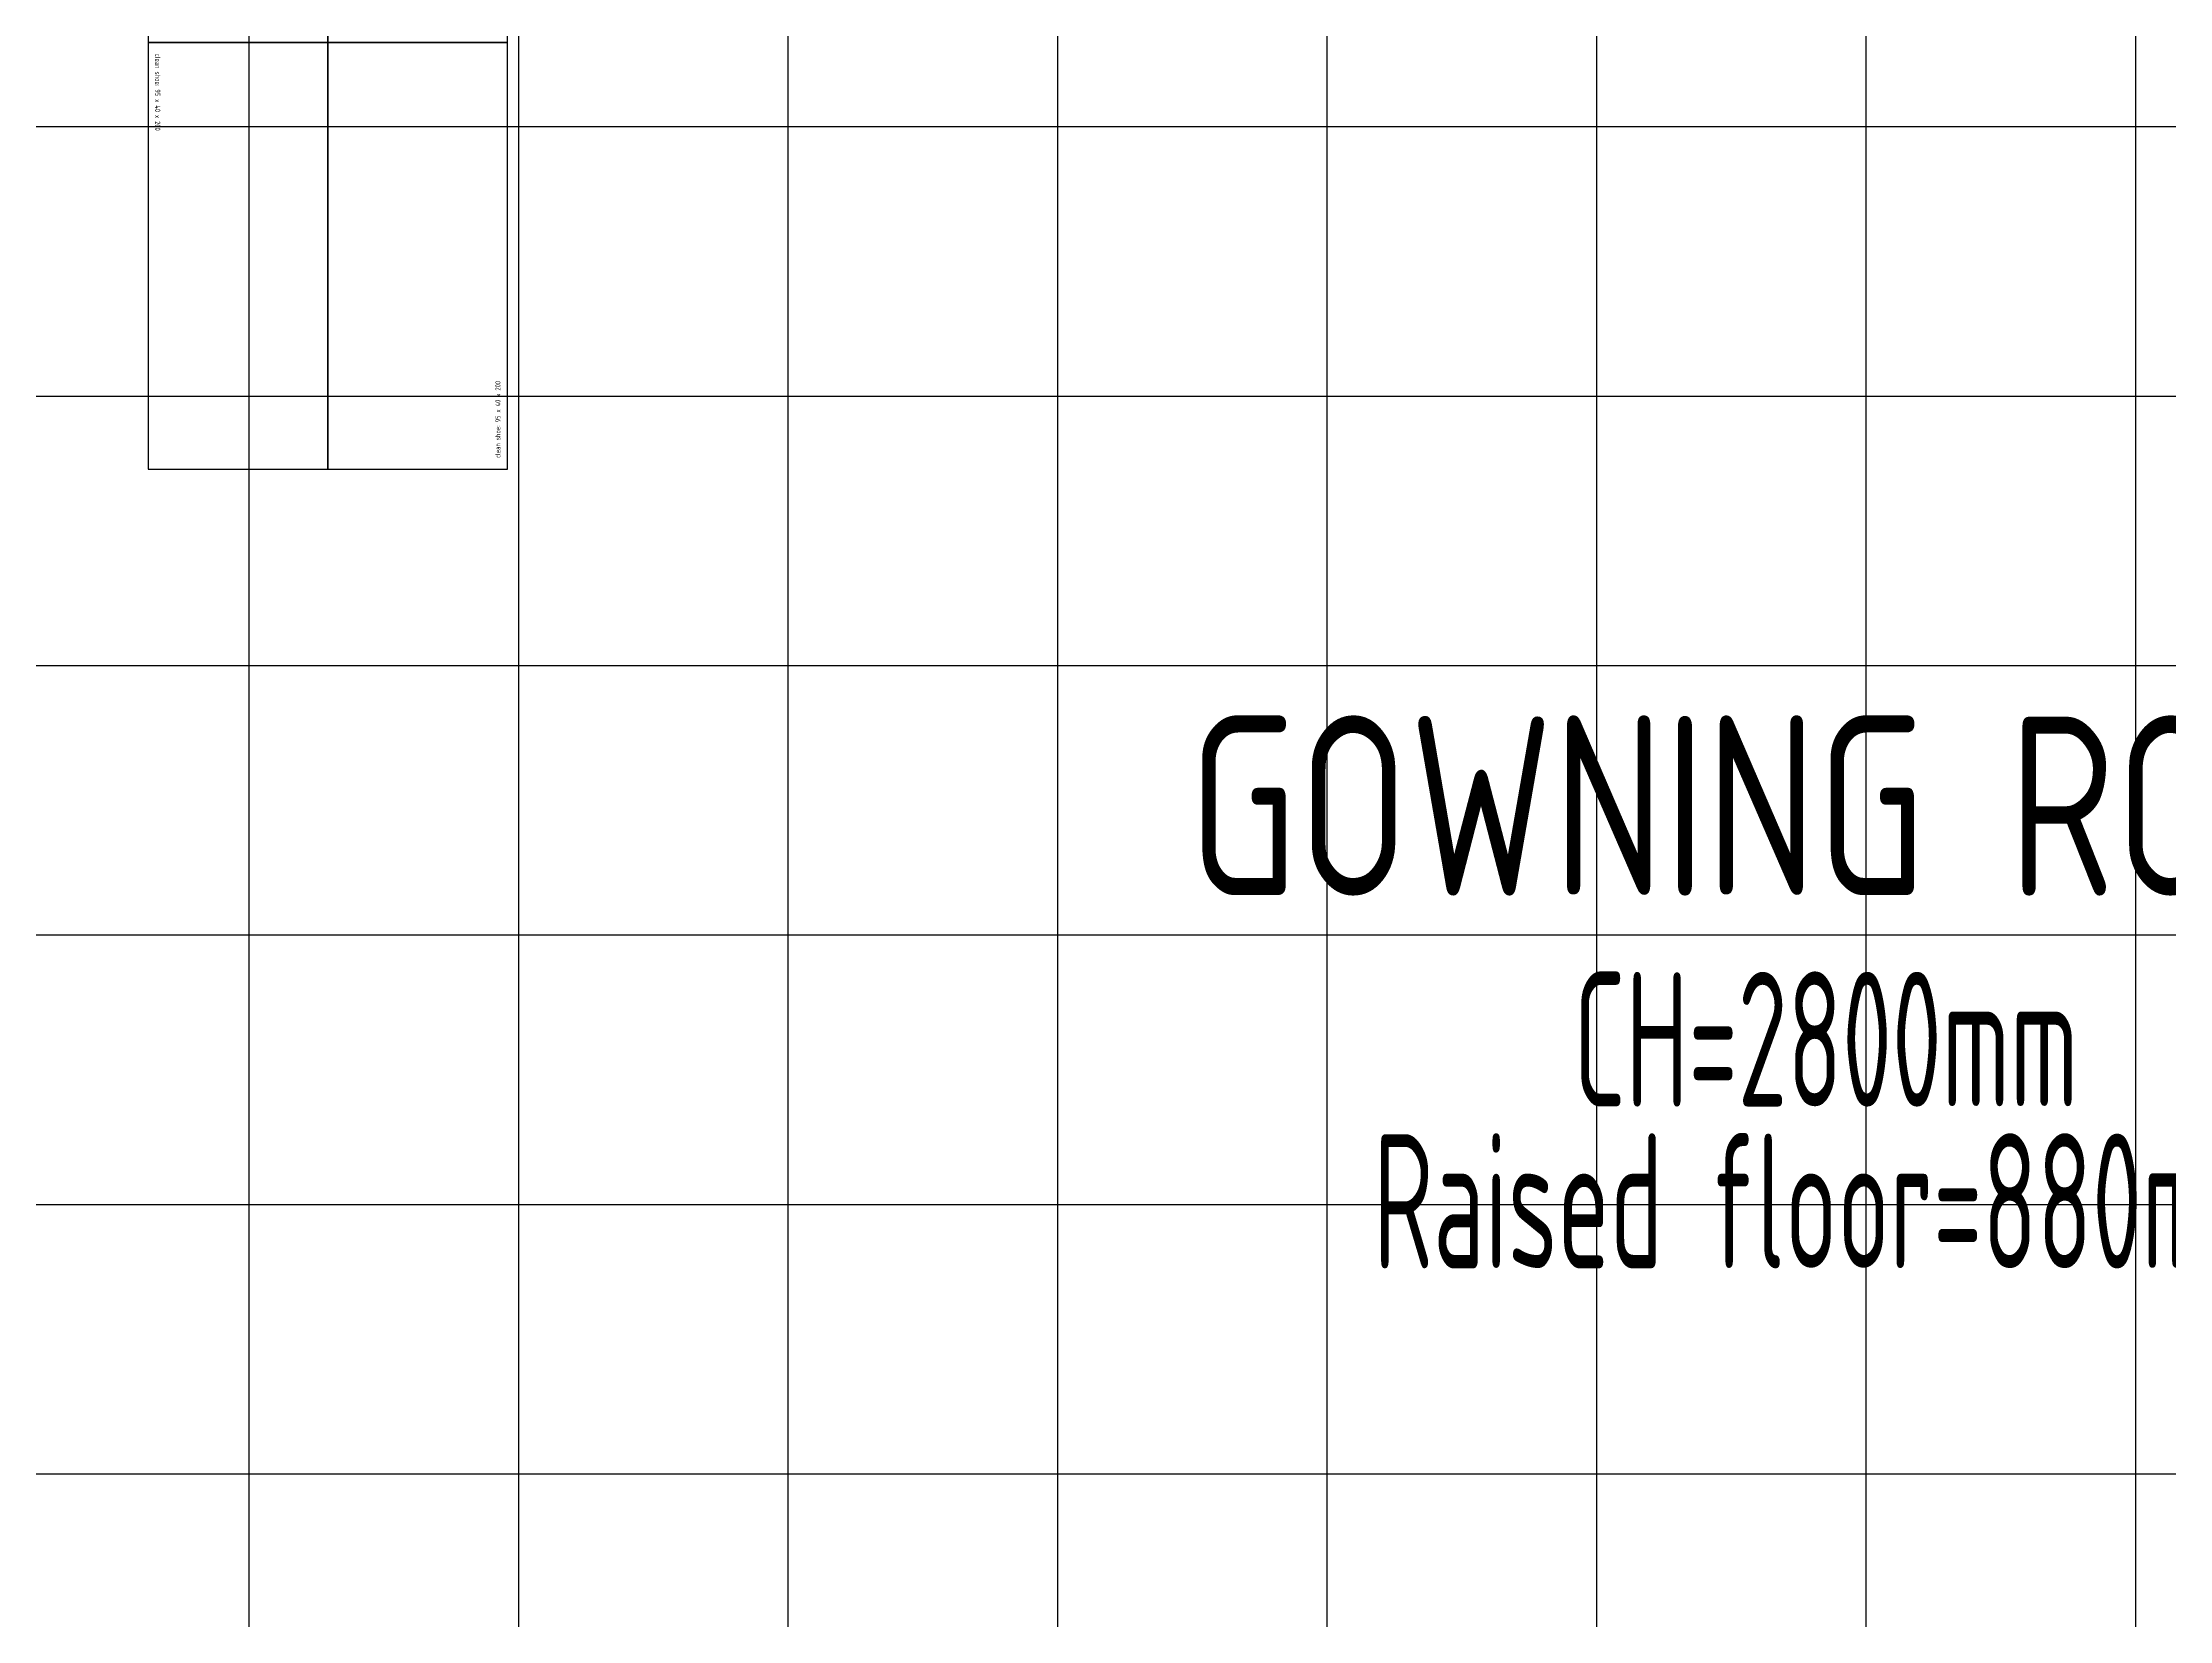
# Model space of a CAD drawing. Extents: x -32000 to 290600, y -96057 to 131250.
# Drawn here: x 247940 to 252675, y 4474 to 7987 of the extents above; entities that cross this region are included whole.
import ezdxf
from ezdxf.enums import TextEntityAlignment as Align

# ---------------------------------------------------------------- set-up
doc = ezdxf.new("R2010")
doc.units = 0
doc.linetypes.add('H12PL3$0$JJP_三點線', pattern=[0.9, 0.3, -0.15, 0, -0.15, 0, -0.15, 0, -0.15])
for name, color, linetype in [('H12PL3$0$S-GRID', 252, 'Continuous'), ('XFDP30$0$A-CR-TT2', 9, 'Continuous'), ('XFDP30$0$A-CR-TXT', 9, 'Continuous'), ('XFDP30$0$B-Eq pattern (Belong to quotation) (50K)', 9, 'Continuous'), ('XFDR30-50K$0$A-R-Plan_Gown H-90cm', 9, 'Continuous')]:
    doc.layers.add(name, color=color, linetype=linetype)
doc.styles.add('XFDP30$0$AA-TXT', font='isocp.shx', dxfattribs={"width": 0.8, "bigfont": 'china.shx'})

# ---------------------------------------------------------------- blocks, each defined once
blk = doc.blocks.new('XFDP30$0$~boots_95 x 40 x 200')
for p, q in [((950, 400), (0, 400)), ((0, 400), (0, 0)), ((950, 0), (950, 400)), ((0, 0), (950, 0)), ((0, 0), (950, 0))]:
    blk.add_line(p, q)
blk.add_lwpolyline([(0, 0), (475, 0)])
at = {"color": 1, "style": 'XFDP30$0$AA-TXT', "width": 0.8}
blk.add_text('clean shoe: 95 x 40 x 200', height=11.7, dxfattribs=at).set_placement((25.2, 15.5))
blk = doc.blocks.new('XFDP30')
at = {"layer": 'XFDP30$0$B-Eq pattern (Belong to quotation) (50K)'}
for p, rotation in [((248175, 8937.2), 270), ((248975, 7987.2), 89.99999999999999), ((248175, 7987.2), 270), ((248975, 7037.2), 89.99999999999999)]:
    blk.add_blockref('XFDP30$0$~boots_95 x 40 x 200', p, dxfattribs=dict(at, rotation=rotation))
at = {"layer": 'XFDP30$0$A-CR-TT2', "style": 'XFDP30$0$AA-TXT', "width": 0.6}
for s, p in [('CH=2800mm', (251910.2, 5768.4)), ('Raised floor=880mm', (251910.2, 5408.4))]:
    blk.add_text(s, height=300, dxfattribs=at).set_placement(p, align=Align.MIDDLE)
at = {"layer": 'XFDP30$0$A-CR-TXT', "style": 'XFDP30$0$AA-TXT', "width": 0.8}
blk.add_text('GOWNING ROOM', height=400, dxfattribs=at).set_placement((251910.2, 6288.4), align=Align.MIDDLE)
blk = doc.blocks.new('H12PL3')
at = {"layer": 'H12PL3$0$S-GRID', "linetype": 'H12PL3$0$JJP_三點線', "lineweight": 0}
blk.add_line((252600, 128250), (252600, -28000), dxfattribs=at)
blk.add_blockref('XFDP30', (0, 0))
blk = doc.blocks.new('XFDR30-50K')
at = {"layer": 'XFDR30-50K$0$A-R-Plan_Gown H-90cm'}
for p, q in [((248400, -2100), (248400, 16300)), ((249000, -2100), (249000, 16300)), ((249600, -2100), (249600, 16300)), ((250200, -2100), (250200, 16300)), ((250800, -2100), (250800, 16300)), ((251400, -2100), (251400, 16300)), ((252000, -2100), (252000, 16300)), ((252600, 600), (252600, 13125)), ((243300, 7800), (255185, 7800)), ((243300, 7200), (255185, 7200)), ((243300, 6600), (255185, 6600)), ((243300, 6000), (255185, 6000)), ((243300, 5400), (255185, 5400)), ((243300, 4800), (255185, 4800))]:
    blk.add_line(p, q, dxfattribs=at)

msp = doc.modelspace()

# ---------------------------------------------------------------- block references
for name in ['H12PL3', 'XFDR30-50K']:
    msp.add_blockref(name, (0, 0))

doc.saveas('drawing.dxf')
